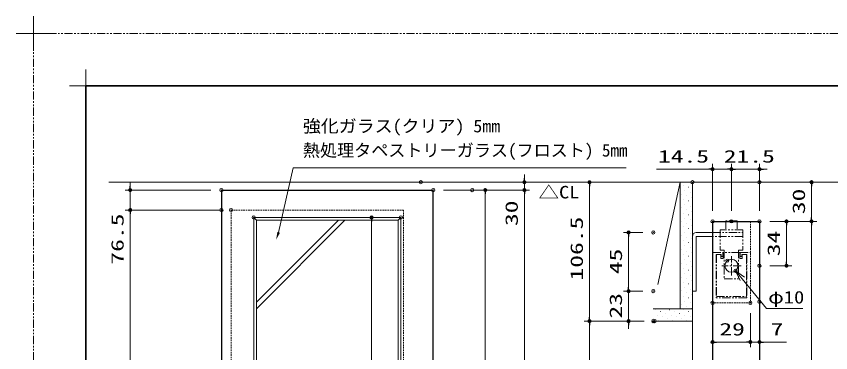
# Model space of a CAD drawing. Units: millimetres, scale not verified. Extents: x -1306 to 1306, y -607 to 607.
# Drawn here: x -1306 to -681, y 349 to 607 of the extents above; entities that cross this region are included whole.
import ezdxf
from ezdxf.enums import TextEntityAlignment as Align

# ---------------------------------------------------------------- set-up
doc = ezdxf.new("R2010")
doc.units = ezdxf.units.MM
doc.header["$LTSCALE"] = 5
doc.header["$PDMODE"] = 32
doc.header["$PDSIZE"] = 2.5
for name, pattern in [('USER1', [2.5, 1.25, -0.25, 0.25, -0.25, 0.25, -0.25]), ('USER2', [0.375, 0.25, -0.125]), ('USER3', [2, 1.25, -0.25, 0.25, -0.25])]:
    doc.linetypes.add(name, pattern=pattern)
for name, color, linetype, lineweight in [('0-1_線(黄)', 2, 'Continuous', 15), ('0-3_陰線', 1, 'USER1', 9), ('0-B_点線(水)', 4, 'USER2', 9), ('0-C_中心線', 3, 'USER3', 9), ('0-D_線(白)', 7, 'Continuous', 30), ('1-0_線(水)', 4, 'Continuous', 9), ('1-1_寸法線', 3, 'Continuous', 13), ('1-2_ハッチング', 6, 'Continuous', 9), ('1-4_DEFPOINTS', 7, 'Continuous', 5), ('1-5_0', 3, 'Continuous', 25), ('1-8_図面枠', 7, 'Continuous', 35), ('1-9_一般', 7, 'Continuous', 5)]:
    doc.layers.add(name, color=color, linetype=linetype, lineweight=lineweight)
doc.styles.add('ＭＳ ゴシック', font='')
doc.styles.get('ＭＳ ゴシック').set_extended_font_data('MS Gothic')

# ---------------------------------------------------------------- blocks, each defined once
blk = doc.blocks.new('_DOT')
at = {"layer": '1-5_0'}
blk.add_line((-2.5, 0), (-5, 0), dxfattribs=at)
for points in [[(0, 0), (-2.5, 0), (-2.48, 0.313)], [(0, 0), (-2.48, -0.313), (-2.5, 0)], [(0, 0), (-2.48, 0.313), (-2.421, 0.622)], [(0, 0), (-2.421, -0.622), (-2.48, -0.313)], [(0, 0), (-2.421, 0.622), (-2.324, 0.92)], [(0, 0), (-2.324, -0.92), (-2.421, -0.622)], [(0, 0), (-2.324, 0.92), (-2.191, 1.204)], [(0, 0), (-2.191, -1.204), (-2.324, -0.92)], [(0, 0), (-2.191, 1.204), (-2.023, 1.469)], [(0, 0), (-2.023, -1.469), (-2.191, -1.204)], [(0, 0), (-2.023, 1.469), (-1.822, 1.711)], [(0, 0), (-1.822, -1.711), (-2.023, -1.469)], [(0, 0), (-1.822, 1.711), (-1.594, 1.926)], [(0, 0), (-1.594, -1.926), (-1.822, -1.711)], [(0, 0), (-1.594, 1.926), (-1.34, 2.111)], [(0, 0), (-1.34, -2.111), (-1.594, -1.926)], [(0, 0), (-1.34, 2.111), (-1.064, 2.262)], [(0, 0), (-1.064, -2.262), (-1.34, -2.111)], [(0, 0), (-1.064, 2.262), (-0.773, 2.378)], [(0, 0), (-0.773, -2.378), (-1.064, -2.262)], [(0, 0), (-0.773, 2.378), (-0.468, 2.456)], [(0, 0), (-0.468, -2.456), (-0.773, -2.378)], [(0, 0), (-0.468, 2.456), (-0.157, 2.495)], [(0, 0), (-0.157, -2.495), (-0.468, -2.456)], [(0, 0), (-0.157, 2.495), (0.157, 2.495)], [(0, 0), (0.157, -2.495), (-0.157, -2.495)], [(0, 0), (0.157, 2.495), (0.468, 2.456)], [(0, 0), (0.468, 2.456), (0.773, 2.378)], [(0, 0), (0.773, 2.378), (1.064, 2.262)], [(0, 0), (1.064, 2.262), (1.34, 2.111)], [(0, 0), (1.34, 2.111), (1.594, 1.926)], [(0, 0), (1.594, 1.926), (1.822, 1.711)], [(0, 0), (1.822, 1.711), (2.023, 1.469)], [(0, 0), (2.023, 1.469), (2.191, 1.204)], [(0, 0), (2.191, 1.204), (2.324, 0.92)], [(0, 0), (2.324, 0.92), (2.421, 0.622)], [(0, 0), (2.421, 0.622), (2.48, 0.313)], [(0, 0), (2.48, 0.313), (2.5, 0)], [(0, 0), (0.468, -2.456), (0.157, -2.495)], [(0, 0), (0.773, -2.378), (0.468, -2.456)], [(0, 0), (1.064, -2.262), (0.773, -2.378)], [(0, 0), (1.34, -2.111), (1.064, -2.262)], [(0, 0), (1.594, -1.926), (1.34, -2.111)], [(0, 0), (1.822, -1.711), (1.594, -1.926)], [(0, 0), (2.023, -1.469), (1.822, -1.711)], [(0, 0), (2.191, -1.204), (2.023, -1.469)], [(0, 0), (2.324, -0.92), (2.191, -1.204)], [(0, 0), (2.421, -0.622), (2.324, -0.92)], [(0, 0), (2.48, -0.313), (2.421, -0.622)], [(0, 0), (2.5, 0), (2.48, -0.313)]]:
    blk.add_solid(points, dxfattribs=at)
blk = doc.blocks.new('_Open30')
at = {"layer": '1-5_0', "lineweight": 9}
blk.add_line((0, 0), (-5, 0), dxfattribs=at)
blk.add_lwpolyline([(-5, 1.34), (0, 0), (-5, -1.34)], dxfattribs=at)
blk = doc.blocks.new('グループ-13-1')
at = {"layer": '1-9_一般'}
for p, q in [((62041.6, -14029.5), (62041.6, -13365.5)), ((61709.6, -13697.5), (62373.6, -13697.5))]:
    blk.add_line(p, q, dxfattribs=at)

msp = doc.modelspace()

# ---------------------------------------------------------------- linework, layer by layer
at = {"layer": '0-1_線(黄)'}
for p, q in [((-1235.181, 480.092), (-539.702, 480.092)), ((-796.701, 480.092), (-813.701, 401.758)), ((-796.701, 480.092), (-796.701, 383.092)), ((-787.201, 480.092), (-787.201, 373.592)), ((-784.201, 441.592), (-771.701, 441.592)), ((-817.201, 383.092), (-787.201, 383.092)), ((-817.201, 373.592), (-787.201, 373.592))]:
    msp.add_line(p, q, dxfattribs=at)
for points in [[(-784.201, 396.592), (-787.201, 396.592), (-787.201, 438.592)], [(-771.701, 438.592), (-784.201, 438.592), (-784.201, 396.592)]]:
    msp.add_lwpolyline(points, dxfattribs=at)
msp.add_arc((-784.201, 438.592), 3, 90, 180, dxfattribs=at)
at = {"layer": '0-3_陰線', "color": 4}
for p in [(387.036, 594), (-1292.964, -594)]:
    msp.add_line(p, (-1292.964, 594), dxfattribs=at)
at = {"layer": '0-3_陰線'}
for p, q in [((-752.951, 450.592), (-752.951, 443.592)), ((-748.401, 443.592), (-748.401, 428.092)), ((-771.701, 426.092), (-763.801, 426.092)), ((-771.701, 387.592), (-771.701, 426.092)), ((-762.701, 428.092), (-766.001, 428.092)), ((-750.801, 426.092), (-763.601, 426.092)), ((-763.601, 426.092), (-763.601, 421.592)), ((-762.701, 428.092), (-762.701, 406.092)), ((-751.701, 428.092), (-751.701, 406.092)), ((-748.401, 428.092), (-751.701, 428.092)), ((-750.801, 421.592), (-750.801, 426.092)), ((-750.601, 426.092), (-742.701, 426.092)), ((-765.401, 424.592), (-768.701, 424.592)), ((-765.401, 424.592), (-765.401, 421.592)), ((-763.601, 421.592), (-765.401, 421.592)), ((-749.001, 421.592), (-750.801, 421.592)), ((-745.701, 424.592), (-749.001, 424.592)), ((-749.001, 421.592), (-749.001, 424.592)), ((-762.701, 406.092), (-751.701, 406.092)), ((-745.501, 391.592), (-768.901, 391.592))]:
    msp.add_line(p, q, dxfattribs=at)
for points in [[(-752.951, 450.592), (-761.451, 450.592), (-761.451, 443.592)], [(-771.701, 441.592), (-748.401, 441.592), (-748.401, 438.592), (-771.701, 438.592)], [(-748.401, 443.592), (-766.001, 443.592), (-766.001, 428.092)], [(-763.801, 426.092), (-763.801, 423.092), (-765.101, 423.092), (-765.101, 424.592), (-768.901, 424.592), (-768.901, 391.592)], [(-750.601, 426.092), (-750.601, 423.092), (-749.301, 423.092), (-749.301, 424.592), (-745.501, 424.592), (-745.501, 391.592)], [(-768.701, 424.592), (-768.701, 392.592), (-745.701, 392.592), (-745.701, 424.592)]]:
    msp.add_lwpolyline(points, dxfattribs=at)
at = {"layer": '0-B_点線(水)'}
msp.add_line((-1008.987, 0.092), (-1008.987, 458.792), dxfattribs=at)
for points in [[(-1141.387, 0.092), (-1141.387, 458.792), (-1008.987, 458.792)], [(-742.701, 450.092), (-742.701, 387.592), (-771.701, 387.592)]]:
    msp.add_lwpolyline(points, dxfattribs=at)
at = {"layer": '0-C_中心線'}
for p, q in [((-757.201, 408.656), (-757.201, 423.527)), ((-749.765, 416.092), (-764.636, 416.092))]:
    msp.add_line(p, q, dxfattribs=at)
at = {"layer": '0-D_線(白)'}
for p, q in [((-1148.787, 474.092), (-986.187, 474.092)), ((-1148.787, 474.092), (-1148.787, 1.692)), ((-986.187, 1.692), (-986.187, 474.092)), ((-771.701, 450.092), (-771.701, 342.483))]:
    msp.add_line(p, q, dxfattribs=at)
msp.add_lwpolyline([(-771.701, 450.092), (-735.701, 450.092), (-735.701, 342.483)], dxfattribs=at)
at = {"layer": '1-0_線(水)'}
for p, q in [((-1058.992, 450.892), (-1121.787, 388.093)), ((-1053.992, 450.892), (-1121.787, 383.093)), ((-787.201, 373.592), (-787.201, 231.777))]:
    msp.add_line(p, q, dxfattribs=at)
msp.add_circle((-757.201, 416.092), 5, dxfattribs=at)
at = {"layer": '1-1_寸法線'}
for p, q in [((-771.701, 458.092), (-771.701, 494.092)), ((-757.201, 458.092), (-757.201, 494.092)), ((-757.201, 458.092), (-757.201, 494.092)), ((-735.701, 458.092), (-735.701, 494.092)), ((-774.701, 490.092), (-814.748, 490.092)), ((-757.201, 490.092), (-771.701, 490.092)), ((-760.201, 490.092), (-763.201, 490.092)), ((-757.201, 490.092), (-735.701, 490.092)), ((-754.201, 490.092), (-751.201, 490.092)), ((-732.701, 490.092), (-729.701, 490.092)), ((-916.187, 483.092), (-916.187, 486.092)), ((-1218.787, 477.092), (-1218.787, 480.092)), ((-987.687, 480.092), (-912.187, 480.092)), ((-916.187, 480.092), (-916.187, 474.092)), ((-795.201, 480.092), (-870.201, 480.092)), ((-866.201, 477.092), (-866.201, 376.592)), ((-727.701, 480.092), (-691.701, 480.092)), ((-695.701, 453.092), (-695.701, 477.092)), ((-1156.787, 474.092), (-1222.787, 474.092)), ((-1218.787, 474.092), (-1218.787, 458.792)), ((-978.187, 474.092), (-912.187, 474.092)), ((-978.187, 474.092), (-942.187, 474.092)), ((-948.187, 474.092), (-912.187, 474.092)), ((-946.187, 471.092), (-946.187, 4.692)), ((-916.187, 471.092), (-916.187, 443.901)), ((-916.187, 471.092), (-916.187, 3.092)), ((-1149.387, 458.792), (-1222.787, 458.792)), ((-1156.787, 458.792), (-1222.787, 458.792)), ((-1218.787, 455.792), (-1218.787, 414.315)), ((-1218.787, 455.792), (-1218.787, 3.092)), ((-1121.787, 450.892), (-1123.987, 453.092)), ((-1018.987, 453.092), (-1037.484, 453.092)), ((-1013.187, 450.892), (-1010.987, 453.092)), ((-1123.987, 445.092), (-1123.987, 131.259)), ((-1033.484, 24.892), (-1033.484, 450.092)), ((-1010.987, 445.092), (-1010.987, 131.259)), ((-727.701, 450.092), (-691.701, 450.092)), ((-727.701, 450.092), (-691.701, 450.092)), ((-727.701, 450.092), (-710.951, 450.092)), ((-714.951, 419.092), (-714.951, 447.092)), ((-695.701, 447.092), (-695.701, 11.092)), ((-825.201, 441.592), (-840.201, 441.592)), ((-836.201, 399.592), (-836.201, 438.592)), ((-727.701, 416.092), (-710.951, 416.092)), ((-836.201, 399.592), (-836.201, 402.592)), ((-825.201, 396.592), (-840.201, 396.592)), ((-825.201, 396.592), (-840.201, 396.592)), ((-836.201, 396.592), (-836.201, 373.592)), ((-771.701, 379.592), (-771.701, 353.592)), ((-742.701, 379.592), (-742.701, 353.592)), ((-742.701, 379.592), (-742.701, 353.592)), ((-735.701, 380.412), (-735.701, 353.592)), ((-824.256, 373.592), (-870.201, 373.592)), ((-824.256, 373.592), (-870.201, 373.592)), ((-866.201, 370.592), (-866.201, 3.092)), ((-825.201, 373.592), (-840.201, 373.592)), ((-836.201, 370.592), (-836.201, 367.592)), ((-745.701, 357.592), (-768.701, 357.592)), ((-745.701, 357.592), (-748.701, 357.592)), ((-742.701, 357.592), (-735.701, 357.592)), ((-732.701, 357.592), (-715.034, 357.592))]:
    msp.add_line(p, q, dxfattribs=at)
msp.add_lwpolyline([(-838.073, 491.201), (-1093.636, 491.201), (-1104.831, 441.639)], dxfattribs=at)
for points in [[(-1123.987, 453.092), (-1123.987, 21.892), (-1010.987, 21.892), (-1010.987, 453.092)], [(-1121.787, 450.892), (-1013.187, 450.892), (-1013.187, 24.092), (-1121.787, 24.092)]]:
    msp.add_lwpolyline(points, close=True, dxfattribs=at)
at = {"layer": '1-1_寸法線', "lineweight": 9}
msp.add_lwpolyline([(-702.298, 383.285), (-730.336, 383.285), (-748.964, 406.034)], dxfattribs=at)
at = {"layer": '1-1_寸法線'}
msp.add_solid([(-1106.797, 435.97), (-1105.815, 441.98), (-1103.846, 441.297)], dxfattribs=at)
at = {"layer": '1-2_ハッチング'}
for p, q in [((-794.338, 477.675), (-794.288, 477.675)), ((-790.36, 476.35), (-790.31, 476.35)), ((-787.709, 479.001), (-787.659, 479.001)), ((-795.664, 471.046), (-795.614, 471.046)), ((-793.012, 473.698), (-792.962, 473.698)), ((-791.686, 469.721), (-791.636, 469.721)), ((-789.034, 472.372), (-788.984, 472.372)), ((-794.338, 467.069), (-794.288, 467.069)), ((-793.012, 463.091), (-792.962, 463.091)), ((-790.36, 465.743), (-790.31, 465.743)), ((-787.709, 468.395), (-787.659, 468.395)), ((-795.664, 460.44), (-795.614, 460.44)), ((-794.338, 456.462), (-794.288, 456.462)), ((-791.686, 459.114), (-791.636, 459.114)), ((-789.034, 461.766), (-788.984, 461.766)), ((-787.709, 457.788), (-787.659, 457.788)), ((-793.012, 452.485), (-792.962, 452.485)), ((-790.36, 455.136), (-790.31, 455.136)), ((-789.034, 451.159), (-788.984, 451.159)), ((-795.664, 449.833), (-795.614, 449.833)), ((-794.338, 445.856), (-794.288, 445.856)), ((-791.686, 448.507), (-791.636, 448.507)), ((-790.36, 444.53), (-790.31, 444.53)), ((-787.709, 447.181), (-787.659, 447.181)), ((-795.664, 439.227), (-795.614, 439.227)), ((-793.012, 441.878), (-792.962, 441.878)), ((-791.686, 437.901), (-791.636, 437.901)), ((-789.034, 440.552), (-788.984, 440.552)), ((-794.338, 435.249), (-794.288, 435.249)), ((-790.36, 433.923), (-790.31, 433.923)), ((-787.709, 436.575), (-787.659, 436.575)), ((-795.664, 428.62), (-795.614, 428.62)), ((-793.012, 431.272), (-792.962, 431.272)), ((-791.686, 427.294), (-791.636, 427.294)), ((-789.034, 429.946), (-788.984, 429.946)), ((-787.709, 425.968), (-787.659, 425.968)), ((-794.338, 424.642), (-794.288, 424.642)), ((-793.012, 420.665), (-792.962, 420.665)), ((-790.36, 423.317), (-790.31, 423.317)), ((-789.034, 419.339), (-788.984, 419.339)), ((-795.664, 418.013), (-795.614, 418.013)), ((-794.338, 414.036), (-794.288, 414.036)), ((-791.686, 416.687), (-791.636, 416.687)), ((-790.36, 412.71), (-790.31, 412.71)), ((-787.709, 415.362), (-787.659, 415.362)), ((-795.664, 407.407), (-795.614, 407.407)), ((-793.012, 410.058), (-792.962, 410.058)), ((-789.034, 408.733), (-788.984, 408.733)), ((-794.338, 403.429), (-794.288, 403.429)), ((-791.686, 406.081), (-791.636, 406.081)), ((-790.36, 402.103), (-790.31, 402.103)), ((-787.709, 404.755), (-787.659, 404.755)), ((-795.664, 396.8), (-795.614, 396.8)), ((-793.012, 399.452), (-792.962, 399.452)), ((-791.686, 395.474), (-791.636, 395.474)), ((-789.034, 398.126), (-788.984, 398.126)), ((-787.709, 394.148), (-787.659, 394.148)), ((-794.338, 392.823), (-794.288, 392.823)), ((-793.012, 388.845), (-792.962, 388.845)), ((-790.36, 391.497), (-790.31, 391.497)), ((-815.551, 382.216), (-815.501, 382.216)), ((-804.944, 382.216), (-804.894, 382.216)), ((-795.664, 386.194), (-795.614, 386.194)), ((-794.338, 382.216), (-794.288, 382.216)), ((-791.686, 384.868), (-791.636, 384.868)), ((-789.034, 387.519), (-788.984, 387.519)), ((-787.709, 383.542), (-787.659, 383.542)), ((-816.877, 375.587), (-816.827, 375.587)), ((-814.225, 378.239), (-814.175, 378.239)), ((-811.573, 380.89), (-811.523, 380.89)), ((-810.248, 376.913), (-810.198, 376.913)), ((-807.596, 379.564), (-807.546, 379.564)), ((-806.27, 375.587), (-806.22, 375.587)), ((-803.618, 378.239), (-803.568, 378.239)), ((-800.967, 380.89), (-800.917, 380.89)), ((-799.641, 376.913), (-799.591, 376.913)), ((-796.989, 379.564), (-796.939, 379.564)), ((-795.664, 375.587), (-795.614, 375.587)), ((-793.012, 378.239), (-792.962, 378.239)), ((-790.36, 380.89), (-790.31, 380.89)), ((-789.034, 376.913), (-788.984, 376.913)), ((-812.899, 374.261), (-812.849, 374.261)), ((-802.293, 374.261), (-802.243, 374.261)), ((-791.686, 374.261), (-791.636, 374.261))]:
    msp.add_line(p, q, dxfattribs=at)
at = {"layer": '1-4_DEFPOINTS'}
for p, q in [((-1252.964, 541.55), (-1252.964, 566.45)), ((-1265.414, 554), (-1240.514, 554))]:
    msp.add_line(p, q, dxfattribs=at)
for p in [(-771.701, 490.092), (-735.701, 490.092), (-1148.787, 474.092), (-995.687, 480.092), (-986.187, 474.092), (-956.187, 474.092), (-916.187, 474.092), (-787.201, 480.092), (-735.701, 480.092), (-695.701, 480.092), (-1218.787, 458.792), (-1148.787, 458.792), (-1141.387, 458.792), (-1123.987, 453.092), (-1033.484, 453.092), (-1010.987, 453.092), (-1010.987, 453.092), (-771.701, 450.092), (-757.201, 450.092), (-735.701, 450.092), (-735.701, 450.092), (-714.951, 450.092), (-836.201, 441.592), (-817.201, 441.592), (-760.368, 419.96), (-754.033, 412.223), (-735.701, 416.092), (-817.201, 396.592), (-771.701, 387.592), (-742.701, 387.592), (-735.701, 388.412), (-866.201, 373.592), (-836.201, 373.592), (-817.201, 373.592), (-816.256, 373.592), (-771.701, 357.592), (-742.701, 357.592)]:
    msp.add_point(p, dxfattribs=at)
at = {"layer": '1-8_図面枠'}
msp.add_lwpolyline([(-1252.964, -554), (347.036, -554), (347.036, 554), (-1252.964, 554)], close=True, dxfattribs=at)

# ---------------------------------------------------------------- block references
at = {"layer": '0-3_陰線', "xscale": 0.04, "yscale": 0.04}
msp.add_blockref('グループ-13-1', (-3774.629, 1141.9), dxfattribs=at)
at = {"layer": '1-1_寸法線', "xscale": 0.6, "yscale": 0.6}
for p in [(-771.701, 490.092), (-757.201, 490.092), (-742.701, 357.592), (-742.701, 357.592)]:
    msp.add_blockref('_DOT', p, dxfattribs=at)
at = {"layer": '1-1_寸法線'}
for name, p, xscale, yscale, rotation in [('_DOT', (-757.201, 490.092), 0.6, 0.6, 180), ('_DOT', (-735.701, 490.092), 0.6, 0.6, 180), ('_DOT', (-916.187, 480.092), 0.6, 0.6, 270), ('_DOT', (-866.201, 480.092), 0.6, 0.6, 90), ('_DOT', (-695.701, 480.092), 0.6, 0.6, 90), ('_DOT', (-1218.787, 474.092), 0.6, 0.6, 270), ('_DOT', (-946.187, 474.092), 0.6, 0.6, 90), ('_DOT', (-916.187, 474.092), 0.6, 0.6, 90), ('_DOT', (-916.187, 474.092), 0.6, 0.6, 90), ('_DOT', (-1218.787, 458.792), 0.6, 0.6, 90), ('_DOT', (-1218.787, 458.792), 0.6, 0.6, 90), ('_DOT', (-1033.484, 453.092), 0.6, 0.6, 90), ('_DOT', (-714.951, 450.092), 0.6, 0.6, 90), ('_DOT', (-695.701, 450.092), 0.6, 0.6, 270), ('_DOT', (-695.701, 450.092), 0.6, 0.6, 90), ('_DOT', (-836.201, 441.592), 0.6, 0.6, 90), ('_DOT', (-714.951, 416.092), 0.6, 0.6, 270), ('_Open30', (-754.033, 412.223), 1.6, 1.6, 129.31389), ('_DOT', (-836.201, 396.592), 0.6, 0.6, 270), ('_DOT', (-836.201, 396.592), 0.6, 0.6, 270), ('_DOT', (-866.201, 373.592), 0.6, 0.6, 270), ('_DOT', (-866.201, 373.592), 0.6, 0.6, 90), ('_DOT', (-836.201, 373.592), 0.6, 0.6, 90), ('_DOT', (-771.701, 357.592), 0.6, 0.6, 180), ('_DOT', (-735.701, 357.592), 0.6, 0.6, 180)]:
    msp.add_blockref(name, p, dxfattribs=dict(at, xscale=xscale, yscale=yscale, rotation=rotation))

# ---------------------------------------------------------------- texts
at = {"layer": '0-1_線(黄)', "style": 'ＭＳ ゴシック', "width": 1.2}
msp.add_text('△CL', height=9.604, dxfattribs=at).set_placement((-905.308, 464.77), align=Align.BOTTOM_LEFT)
at = {"layer": '1-1_寸法線', "style": 'ＭＳ ゴシック'}
for s, height, width, p in [('強化ガラス(クリア) 5mm', 9.621, 1.05, (-1086.236, 515.451)), ('14.5', 9.604, 1.5, (-813.605, 492.241)), ('21.5', 9.604, 1.5, (-763.117, 492.241)), ('φ10', 9.621, 1.2, (-728.964, 384.235)), ('29', 9.604, 1.5, (-766.486, 359.741)), ('7', 9.604, 1.5, (-727.129, 359.741))]:
    msp.add_text(s, height=height, dxfattribs=dict(at, width=width)).set_placement(p, align=Align.BOTTOM_LEFT)
msp.add_text('熱処理タペストリーガラス(フロスト) 5mm', height=9.621, dxfattribs=at).set_placement((-1086.236, 496.88), align=Align.BOTTOM_LEFT)
at = {"layer": '1-1_寸法線', "style": 'ＭＳ ゴシック', "width": 1.5}
for s, p in [('30', (-697.85, 455.568)), ('30', (-918.337, 446.472)), ('76.5', (-1220.937, 416.887)), ('106.5', (-868.35, 404.699)), ('34', (-717.1, 423.33)), ('45', (-838.35, 409.568)), ('23', (-838.35, 375.568))]:
    msp.add_text(s, height=9.604, rotation=90, dxfattribs=at).set_placement(p, align=Align.BOTTOM_LEFT)

doc.saveas('drawing.dxf')
